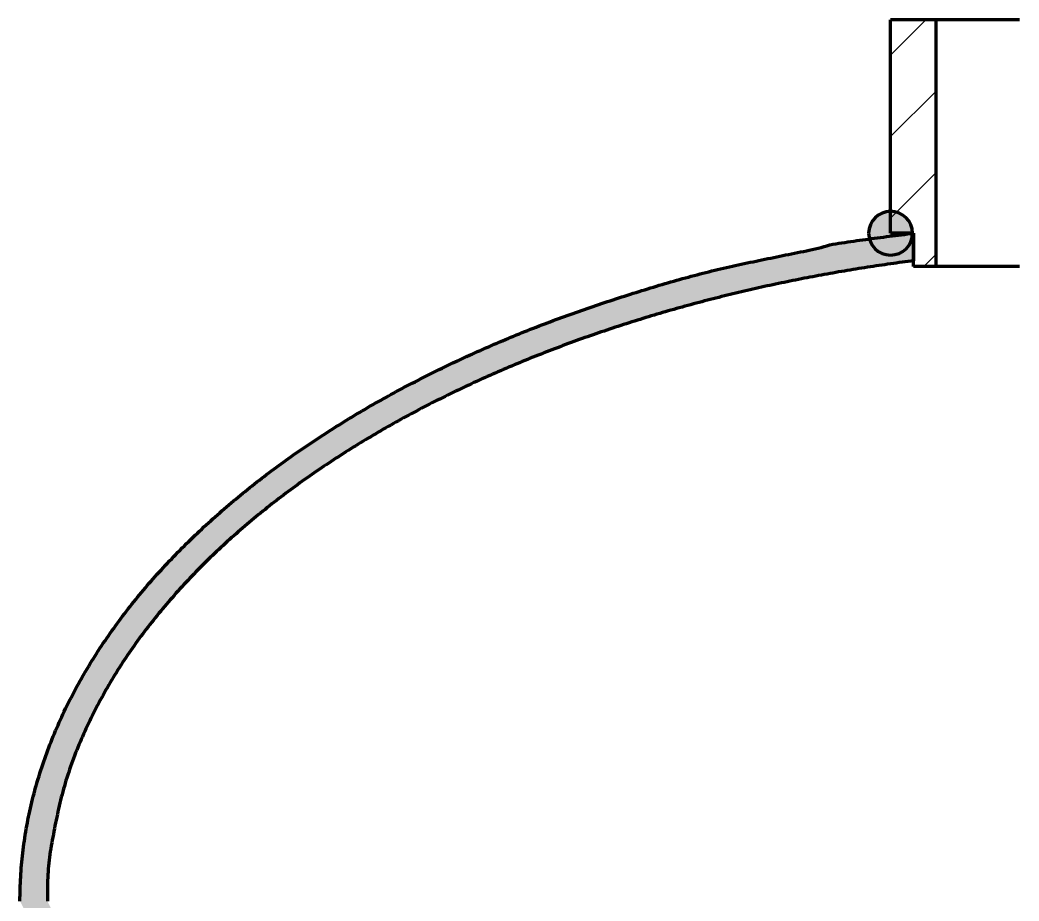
# Model space of a CAD drawing. Header units: millimetres. Extents: x 0 to 1554, y 0 to 420.
# Drawn here: x 202.5 to 237.16, y 333.45 to 364.03 of the extents above; entities that cross this region are included whole.
import ezdxf

# ---------------------------------------------------------------- set-up
doc = ezdxf.new("R2010")
doc.units = ezdxf.units.MM
doc.layers.add('01-VISIBLE', color=7, linetype='CONTINUOUS', lineweight=70)
doc.layers.add('05-RAYADO', color=8, linetype='CONTINUOUS', lineweight=18)

msp = doc.modelspace()

# ---------------------------------------------------------------- hatches: boundary and pattern name
at = {"layer": '05-RAYADO'}
h = msp.add_hatch(dxfattribs=at)
h.set_pattern_fill('ANSI31', scale=0.62992)
h.paths.add_polyline_path([(234.28, 355.474), (233.498, 355.474), (233.498, 356.628), (232.7, 356.628), (232.7, 364.028), (234.28, 364.028)])
h = msp.add_hatch(color=7, dxfattribs=at)
h.dxf.hatch_style = 1
h.paths.add_polyline_path([(231.94, 356.628), (231.941, 356.668), (231.944, 356.708), (231.95, 356.748), (231.957, 356.788), (231.966, 356.827), (231.978, 356.865), (231.991, 356.903), (232.007, 356.94), (232.024, 356.976), (232.043, 357.011), (232.065, 357.045), (232.088, 357.078), (232.112, 357.11), (232.138, 357.14), (232.166, 357.169), (232.195, 357.197), (232.226, 357.222), (232.258, 357.247), (232.291, 357.269), (232.326, 357.29), (232.361, 357.309), (232.398, 357.325), (232.435, 357.34), (232.473, 357.353), (232.511, 357.364), (232.551, 357.373), (232.59, 357.38), (232.63, 357.385), (232.67, 357.388), (232.71, 357.388), (232.75, 357.387), (232.79, 357.383), (232.83, 357.377), (232.869, 357.369), (232.908, 357.359), (232.946, 357.347), (232.984, 357.333), (233.021, 357.317), (233.057, 357.299), (233.092, 357.28), (233.125, 357.258), (233.158, 357.235), (233.189, 357.21), (233.219, 357.183), (233.248, 357.155), (233.275, 357.125), (233.3, 357.094), (233.324, 357.062), (233.346, 357.028), (233.366, 356.994), (233.385, 356.958), (233.401, 356.921), (233.416, 356.884), (233.428, 356.846), (233.439, 356.807), (233.447, 356.768), (233.453, 356.728), (233.458, 356.688), (233.46, 356.648), (233.46, 356.608), (233.458, 356.568), (233.453, 356.528), (233.447, 356.489), (233.439, 356.449), (233.428, 356.411), (233.416, 356.372), (233.401, 356.335), (233.385, 356.298), (233.366, 356.263), (233.346, 356.228), (233.324, 356.195), (233.3, 356.162), (233.275, 356.131), (233.248, 356.102), (233.219, 356.073), (233.189, 356.047), (233.158, 356.022), (233.125, 355.998), (233.092, 355.977), (233.057, 355.957), (233.021, 355.939), (232.984, 355.923), (232.946, 355.909), (232.908, 355.897), (232.869, 355.887), (232.83, 355.879), (232.79, 355.874), (232.75, 355.87), (232.71, 355.868), (232.67, 355.869), (232.63, 355.871), (232.59, 355.876), (232.551, 355.883), (232.511, 355.892), (232.473, 355.903), (232.435, 355.916), (232.398, 355.931), (232.361, 355.948), (232.326, 355.967), (232.291, 355.987), (232.258, 356.01), (232.226, 356.034), (232.195, 356.06), (232.166, 356.087), (232.138, 356.116), (232.112, 356.147), (232.088, 356.178), (232.065, 356.211), (232.043, 356.245), (232.024, 356.281), (232.007, 356.317), (231.991, 356.354), (231.978, 356.391), (231.966, 356.43), (231.957, 356.469), (231.95, 356.508), (231.944, 356.548), (231.941, 356.588)])
h = msp.add_hatch(color=7, dxfattribs=at)
h.dxf.hatch_style = 1
h.paths.add_polyline_path([(204.4, 329.177), (203.45, 329.177), (203.45, 331.552), (202.5, 333.452), (202.5, 333.557), (202.502, 333.662), (202.503, 333.766), (202.506, 333.871), (202.509, 333.976), (202.514, 334.081), (202.519, 334.186), (202.524, 334.29), (202.531, 334.395), (202.538, 334.5), (202.546, 334.604), (202.555, 334.709), (202.564, 334.813), (202.575, 334.917), (202.586, 335.022), (202.597, 335.126), (202.61, 335.23), (202.623, 335.334), (202.637, 335.438), (202.652, 335.542), (202.668, 335.646), (202.684, 335.749), (202.701, 335.853), (202.719, 335.956), (202.737, 336.059), (202.757, 336.162), (202.776, 336.265), (202.797, 336.368), (202.818, 336.471), (202.841, 336.573), (202.863, 336.676), (202.887, 336.778), (202.911, 336.88), (202.936, 336.982), (202.961, 337.083), (202.988, 337.185), (203.015, 337.286), (203.042, 337.387), (203.071, 337.488), (203.1, 337.589), (203.13, 337.69), (203.16, 337.79), (203.191, 337.89), (203.223, 337.99), (203.255, 338.09), (203.288, 338.189), (203.322, 338.289), (203.357, 338.388), (203.392, 338.487), (203.427, 338.585), (203.464, 338.684), (203.501, 338.782), (203.538, 338.88), (203.577, 338.977), (203.615, 339.075), (203.655, 339.172), (203.695, 339.269), (203.736, 339.365), (203.777, 339.462), (203.819, 339.558), (203.861, 339.654), (203.905, 339.749), (203.948, 339.845), (203.992, 339.94), (204.037, 340.035), (204.083, 340.129), (204.129, 340.223), (204.175, 340.317), (204.222, 340.411), (204.27, 340.505), (204.318, 340.598), (204.367, 340.691), (204.416, 340.783), (204.466, 340.875), (204.516, 340.967), (204.567, 341.059), (204.619, 341.15), (204.671, 341.242), (204.723, 341.332), (204.776, 341.423), (204.829, 341.513), (204.883, 341.603), (204.938, 341.693), (204.993, 341.782), (205.048, 341.871), (205.104, 341.96), (205.161, 342.048), (205.217, 342.136), (205.275, 342.224), (205.333, 342.312), (205.391, 342.399), (205.45, 342.486), (205.509, 342.572), (205.568, 342.659), (205.628, 342.745), (205.689, 342.83), (205.75, 342.915), (205.811, 343.001), (205.873, 343.085), (205.935, 343.17), (205.998, 343.254), (206.061, 343.338), (206.125, 343.421), (206.188, 343.504), (206.253, 343.587), (206.317, 343.67), (206.383, 343.752), (206.448, 343.834), (206.514, 343.915), (206.58, 343.997), (206.647, 344.078), (206.714, 344.158), (206.781, 344.239), (206.849, 344.319), (206.917, 344.398), (206.986, 344.478), (207.055, 344.557), (207.124, 344.636), (207.193, 344.714), (207.263, 344.792), (207.333, 344.87), (207.404, 344.948), (207.475, 345.025), (207.546, 345.102), (207.618, 345.178), (207.69, 345.255), (207.762, 345.331), (207.835, 345.406), (207.908, 345.482), (207.981, 345.557), (208.054, 345.632), (208.128, 345.706), (208.202, 345.78), (208.277, 345.854), (208.352, 345.928), (208.427, 346.001), (208.502, 346.074), (208.578, 346.146), (208.654, 346.219), (208.73, 346.291), (208.806, 346.362), (208.883, 346.434), (208.96, 346.505), (209.038, 346.576), (209.115, 346.646), (209.193, 346.717), (209.271, 346.786), (209.35, 346.856), (209.428, 346.925), (209.507, 346.994), (209.587, 347.063), (209.666, 347.132), (209.746, 347.2), (209.826, 347.268), (209.906, 347.335), (209.986, 347.402), (210.067, 347.469), (210.148, 347.536), (210.229, 347.602), (210.311, 347.668), (210.392, 347.734), (210.474, 347.8), (210.556, 347.865), (210.639, 347.93), (210.721, 347.995), (210.804, 348.059), (210.887, 348.123), (210.97, 348.187), (211.054, 348.25), (211.137, 348.314), (211.221, 348.377), (211.305, 348.439), (211.39, 348.502), (211.474, 348.564), (211.559, 348.626), (211.644, 348.687), (211.729, 348.748), (211.814, 348.809), (211.9, 348.87), (211.985, 348.931), (212.071, 348.991), (212.157, 349.051), (212.244, 349.11), (212.33, 349.17), (212.417, 349.229), (212.504, 349.288), (212.591, 349.346), (212.678, 349.404), (212.765, 349.462), (212.853, 349.52), (212.94, 349.578), (213.028, 349.635), (213.116, 349.692), (213.205, 349.748), (213.293, 349.805), (213.382, 349.861), (213.47, 349.917), (213.559, 349.972), (213.648, 350.028), (213.738, 350.083), (213.827, 350.138), (213.917, 350.192), (214.006, 350.247), (214.096, 350.301), (214.186, 350.355), (214.276, 350.408), (214.367, 350.461), (214.457, 350.514), (214.548, 350.567), (214.638, 350.62), (214.729, 350.672), (214.82, 350.724), (214.912, 350.776), (215.003, 350.827), (215.094, 350.879), (215.186, 350.93), (215.278, 350.98), (215.37, 351.031), (215.462, 351.081), (215.554, 351.131), (215.646, 351.181), (215.739, 351.23), (215.831, 351.28), (215.924, 351.329), (216.017, 351.378), (216.11, 351.426), (216.203, 351.474), (216.296, 351.522), (216.389, 351.57), (216.483, 351.618), (216.577, 351.665), (216.67, 351.712), (216.764, 351.759), (216.858, 351.806), (216.952, 351.852), (217.046, 351.898), (217.141, 351.944), (217.235, 351.99), (217.329, 352.035), (217.424, 352.08), (217.519, 352.125), (217.614, 352.17), (217.709, 352.215), (217.804, 352.259), (217.899, 352.303), (217.994, 352.347), (218.089, 352.391), (218.185, 352.434), (218.28, 352.477), (218.376, 352.52), (218.472, 352.563), (218.568, 352.606), (218.664, 352.648), (218.76, 352.69), (218.856, 352.732), (218.952, 352.774), (219.048, 352.815), (219.145, 352.856), (219.241, 352.897), (219.338, 352.938), (219.435, 352.978), (219.532, 353.019), (219.628, 353.059), (219.725, 353.099), (219.823, 353.138), (219.92, 353.178), (220.017, 353.217), (220.114, 353.256), (220.212, 353.294), (220.31, 353.333), (220.407, 353.371), (220.505, 353.409), (220.603, 353.447), (220.701, 353.484), (220.799, 353.521), (220.897, 353.558), (220.995, 353.595), (221.093, 353.632), (221.192, 353.668), (221.29, 353.704), (221.389, 353.74), (221.487, 353.776), (221.586, 353.811), (221.685, 353.846), (221.784, 353.881), (221.883, 353.916), (221.982, 353.95), (222.081, 353.985), (222.18, 354.019), (222.279, 354.053), (222.378, 354.087), (222.478, 354.12), (222.577, 354.154), (222.677, 354.187), (222.776, 354.22), (222.876, 354.253), (222.975, 354.286), (223.075, 354.319), (223.175, 354.351), (223.275, 354.383), (223.374, 354.415), (223.474, 354.447), (223.574, 354.479), (223.674, 354.511), (223.774, 354.543), (223.874, 354.574), (223.974, 354.605), (224.074, 354.636), (224.175, 354.667), (224.275, 354.698), (224.375, 354.729), (224.475, 354.76), (224.576, 354.79), (224.676, 354.82), (224.777, 354.85), (224.877, 354.88), (224.978, 354.909), (225.079, 354.938), (225.179, 354.967), (225.28, 354.996), (225.381, 355.025), (225.482, 355.053), (225.583, 355.08), (225.685, 355.108), (225.786, 355.135), (225.887, 355.162), (225.989, 355.189), (226.09, 355.215), (226.192, 355.241), (226.294, 355.267), (226.395, 355.292), (226.497, 355.317), (226.599, 355.342), (226.701, 355.366), (226.803, 355.39), (226.905, 355.414), (227.007, 355.438), (227.11, 355.461), (227.212, 355.484), (227.314, 355.507), (227.417, 355.53), (227.519, 355.552), (227.622, 355.574), (227.724, 355.596), (227.827, 355.618), (227.929, 355.64), (228.032, 355.661), (228.135, 355.683), (228.237, 355.704), (228.34, 355.725), (228.443, 355.746), (228.546, 355.767), (228.648, 355.788), (228.751, 355.809), (228.854, 355.83), (228.957, 355.851), (229.059, 355.872), (229.162, 355.893), (229.265, 355.914), (229.368, 355.935), (229.47, 355.956), (229.573, 355.977), (229.676, 355.998), (229.779, 356.019), (229.881, 356.041), (229.984, 356.063), (230.086, 356.085), (230.188, 356.109), (230.29, 356.133), (230.391, 356.161), (230.492, 356.192), (230.593, 356.22), (230.695, 356.242), (230.798, 356.261), (230.902, 356.279), (231.005, 356.295), (231.109, 356.311), (231.213, 356.326), (231.317, 356.341), (231.42, 356.356), (231.524, 356.37), (231.628, 356.384), (231.732, 356.398), (231.836, 356.412), (231.94, 356.426), (232.044, 356.44), (232.148, 356.454), (232.252, 356.467), (232.356, 356.481), (232.46, 356.495), (232.564, 356.508), (232.668, 356.522), (232.772, 356.535), (232.876, 356.548), (232.98, 356.562), (233.084, 356.575), (233.188, 356.588), (233.292, 356.602), (233.396, 356.615), (233.5, 356.628), (233.5, 355.674), (233.4, 355.661), (233.299, 355.648), (233.199, 355.634), (233.099, 355.621), (232.998, 355.607), (232.898, 355.593), (232.798, 355.579), (232.698, 355.565), (232.598, 355.551), (232.497, 355.536), (232.397, 355.522), (232.297, 355.507), (232.197, 355.492), (232.097, 355.477), (231.997, 355.461), (231.897, 355.446), (231.797, 355.43), (231.697, 355.414), (231.597, 355.398), (231.497, 355.382), (231.397, 355.366), (231.298, 355.349), (231.198, 355.333), (231.098, 355.316), (230.998, 355.299), (230.899, 355.282), (230.799, 355.264), (230.699, 355.247), (230.6, 355.229), (230.5, 355.211), (230.4, 355.193), (230.301, 355.175), (230.201, 355.157), (230.102, 355.138), (230.002, 355.119), (229.903, 355.1), (229.804, 355.081), (229.704, 355.062), (229.605, 355.043), (229.506, 355.023), (229.406, 355.003), (229.307, 354.983), (229.208, 354.963), (229.109, 354.943), (229.01, 354.922), (228.911, 354.902), (228.812, 354.881), (228.713, 354.86), (228.614, 354.839), (228.515, 354.817), (228.416, 354.796), (228.317, 354.774), (228.218, 354.752), (228.12, 354.73), (228.021, 354.708), (227.922, 354.685), (227.824, 354.663), (227.725, 354.64), (227.626, 354.617), (227.528, 354.594), (227.429, 354.571), (227.331, 354.547), (227.233, 354.523), (227.134, 354.5), (227.036, 354.476), (226.938, 354.451), (226.84, 354.427), (226.741, 354.402), (226.643, 354.378), (226.545, 354.353), (226.447, 354.327), (226.349, 354.302), (226.251, 354.277), (226.153, 354.251), (226.056, 354.225), (225.958, 354.199), (225.86, 354.173), (225.762, 354.146), (225.665, 354.12), (225.567, 354.093), (225.47, 354.066), (225.372, 354.039), (225.275, 354.012), (225.177, 353.984), (225.08, 353.956), (224.983, 353.929), (224.886, 353.9), (224.788, 353.872), (224.691, 353.844), (224.594, 353.815), (224.497, 353.786), (224.4, 353.757), (224.303, 353.728), (224.207, 353.699), (224.11, 353.669), (224.013, 353.639), (223.916, 353.609), (223.82, 353.579), (223.723, 353.549), (223.627, 353.518), (223.53, 353.487), (223.434, 353.456), (223.338, 353.425), (223.242, 353.394), (223.145, 353.362), (223.049, 353.331), (222.953, 353.299), (222.857, 353.267), (222.761, 353.234), (222.666, 353.202), (222.57, 353.169), (222.474, 353.136), (222.379, 353.103), (222.283, 353.07), (222.187, 353.036), (222.092, 353.003), (221.997, 352.969), (221.901, 352.935), (221.806, 352.9), (221.711, 352.866), (221.616, 352.831), (221.521, 352.796), (221.426, 352.761), (221.331, 352.726), (221.237, 352.69), (221.142, 352.655), (221.047, 352.619), (220.953, 352.583), (220.858, 352.546), (220.764, 352.51), (220.67, 352.473), (220.575, 352.436), (220.481, 352.399), (220.387, 352.362), (220.293, 352.324), (220.199, 352.286), (220.106, 352.248), (220.012, 352.21), (219.918, 352.172), (219.825, 352.133), (219.731, 352.094), (219.638, 352.055), (219.545, 352.016), (219.451, 351.977), (219.358, 351.937), (219.265, 351.897), (219.172, 351.857), (219.08, 351.817), (218.987, 351.776), (218.894, 351.735), (218.802, 351.695), (218.709, 351.653), (218.617, 351.612), (218.525, 351.57), (218.432, 351.529), (218.34, 351.486), (218.249, 351.444), (218.157, 351.402), (218.065, 351.359), (217.973, 351.316), (217.882, 351.273), (217.79, 351.23), (217.699, 351.186), (217.608, 351.142), (217.517, 351.098), (217.426, 351.054), (217.335, 351.009), (217.244, 350.965), (217.153, 350.92), (217.063, 350.874), (216.972, 350.829), (216.882, 350.783), (216.792, 350.738), (216.702, 350.691), (216.612, 350.645), (216.522, 350.599), (216.432, 350.552), (216.343, 350.505), (216.253, 350.457), (216.164, 350.41), (216.075, 350.362), (215.985, 350.314), (215.897, 350.266), (215.808, 350.218), (215.719, 350.169), (215.63, 350.12), (215.542, 350.071), (215.454, 350.022), (215.365, 349.972), (215.277, 349.922), (215.189, 349.872), (215.102, 349.822), (215.014, 349.771), (214.926, 349.72), (214.839, 349.669), (214.752, 349.618), (214.665, 349.566), (214.578, 349.514), (214.491, 349.462), (214.405, 349.41), (214.318, 349.357), (214.232, 349.305), (214.146, 349.252), (214.06, 349.198), (213.974, 349.145), (213.888, 349.091), (213.803, 349.037), (213.717, 348.982), (213.632, 348.928), (213.547, 348.873), (213.462, 348.818), (213.377, 348.763), (213.293, 348.707), (213.208, 348.651), (213.124, 348.595), (213.04, 348.539), (212.956, 348.482), (212.873, 348.425), (212.789, 348.368), (212.706, 348.311), (212.623, 348.253), (212.54, 348.195), (212.457, 348.137), (212.374, 348.078), (212.292, 348.019), (212.21, 347.96), (212.128, 347.901), (212.046, 347.842), (211.964, 347.782), (211.883, 347.722), (211.802, 347.661), (211.721, 347.601), (211.64, 347.54), (211.559, 347.479), (211.479, 347.417), (211.399, 347.355), (211.319, 347.293), (211.239, 347.231), (211.159, 347.169), (211.08, 347.106), (211.001, 347.043), (210.922, 346.979), (210.843, 346.916), (210.765, 346.852), (210.687, 346.787), (210.609, 346.723), (210.531, 346.658), (210.454, 346.593), (210.376, 346.528), (210.299, 346.462), (210.223, 346.396), (210.146, 346.33), (210.07, 346.263), (209.994, 346.196), (209.918, 346.129), (209.843, 346.062), (209.767, 345.994), (209.692, 345.926), (209.618, 345.858), (209.543, 345.79), (209.469, 345.721), (209.395, 345.652), (209.321, 345.582), (209.248, 345.513), (209.175, 345.443), (209.102, 345.372), (209.03, 345.302), (208.958, 345.231), (208.886, 345.16), (208.814, 345.088), (208.743, 345.016), (208.672, 344.944), (208.601, 344.872), (208.531, 344.799), (208.46, 344.726), (208.391, 344.653), (208.321, 344.579), (208.252, 344.505), (208.183, 344.431), (208.115, 344.357), (208.047, 344.282), (207.979, 344.207), (207.911, 344.131), (207.844, 344.055), (207.778, 343.979), (207.711, 343.903), (207.645, 343.827), (207.579, 343.75), (207.514, 343.672), (207.449, 343.595), (207.384, 343.517), (207.32, 343.439), (207.256, 343.36), (207.192, 343.282), (207.129, 343.203), (207.066, 343.123), (207.004, 343.044), (206.942, 342.964), (206.88, 342.883), (206.819, 342.803), (206.758, 342.722), (206.698, 342.641), (206.638, 342.559), (206.578, 342.478), (206.519, 342.396), (206.46, 342.313), (206.402, 342.231), (206.344, 342.148), (206.286, 342.064), (206.229, 341.981), (206.173, 341.897), (206.117, 341.813), (206.061, 341.728), (206.006, 341.643), (205.951, 341.558), (205.897, 341.473), (205.843, 341.387), (205.79, 341.301), (205.737, 341.214), (205.685, 341.128), (205.633, 341.041), (205.582, 340.953), (205.531, 340.866), (205.481, 340.778), (205.432, 340.69), (205.383, 340.601), (205.334, 340.513), (205.286, 340.424), (205.238, 340.334), (205.191, 340.245), (205.144, 340.155), (205.098, 340.065), (205.053, 339.974), (205.008, 339.884), (204.963, 339.793), (204.919, 339.702), (204.875, 339.611), (204.832, 339.519), (204.79, 339.427), (204.748, 339.335), (204.706, 339.243), (204.665, 339.15), (204.625, 339.058), (204.585, 338.965), (204.545, 338.872), (204.506, 338.778), (204.468, 338.684), (204.431, 338.59), (204.394, 338.496), (204.358, 338.402), (204.323, 338.307), (204.288, 338.212), (204.254, 338.116), (204.221, 338.021), (204.189, 337.925), (204.157, 337.829), (204.126, 337.732), (204.096, 337.636), (204.067, 337.539), (204.039, 337.442), (204.011, 337.344), (203.985, 337.247), (203.959, 337.149), (203.934, 337.051), (203.909, 336.953), (203.885, 336.854), (203.862, 336.756), (203.84, 336.657), (203.817, 336.558), (203.796, 336.459), (203.775, 336.36), (203.754, 336.261), (203.734, 336.162), (203.714, 336.063), (203.694, 335.964), (203.675, 335.864), (203.657, 335.765), (203.638, 335.665), (203.62, 335.566), (203.602, 335.466), (203.585, 335.367), (203.568, 335.267), (203.551, 335.167), (203.536, 335.067), (203.521, 334.967), (203.508, 334.866), (203.497, 334.766), (203.488, 334.665), (203.48, 334.564), (203.473, 334.463), (203.468, 334.362), (203.463, 334.261), (203.459, 334.16), (203.457, 334.059), (203.454, 333.958), (203.453, 333.857), (203.451, 333.755), (203.451, 333.654), (203.45, 333.553), (203.45, 333.452), (204.4, 331.552)])

# ---------------------------------------------------------------- linework, layer by layer
at = {"layer": '01-VISIBLE'}
for p, q in [((234.28, 364.028), (232.7, 364.028)), ((232.7, 356.628), (232.7, 364.028)), ((234.28, 355.474), (234.28, 364.028)), ((233.498, 356.628), (232.7, 356.628)), ((233.498, 355.474), (233.498, 356.628)), ((233.5, 356.628), (233.5, 355.674)), ((234.28, 355.474), (233.498, 355.474))]:
    msp.add_line(p, q, dxfattribs=at)
for points in [[(237.168, 364.028), (237.108, 364.028), (237.048, 364.028), (236.988, 364.028), (236.927, 364.028), (236.867, 364.028), (236.807, 364.028), (236.747, 364.028), (236.687, 364.028), (236.626, 364.028), (236.566, 364.028), (236.506, 364.028), (236.446, 364.028), (236.386, 364.028), (236.326, 364.028), (236.266, 364.028), (236.205, 364.028), (236.145, 364.028), (236.085, 364.028), (236.025, 364.028), (235.965, 364.028), (235.905, 364.028), (235.844, 364.028), (235.784, 364.028), (235.724, 364.028), (235.664, 364.028), (235.604, 364.028), (235.543, 364.028), (235.483, 364.028), (235.423, 364.028), (235.363, 364.028), (235.303, 364.028), (235.243, 364.028), (235.183, 364.028), (235.122, 364.028), (235.062, 364.028), (235.002, 364.028), (234.942, 364.028), (234.882, 364.028), (234.821, 364.028), (234.761, 364.028), (234.701, 364.028), (234.641, 364.028), (234.581, 364.028), (234.521, 364.028), (234.46, 364.028), (234.4, 364.028), (234.34, 364.028), (234.28, 364.028)], [(202.5, 333.452), (202.5, 333.557), (202.502, 333.662), (202.503, 333.766), (202.506, 333.871), (202.509, 333.976), (202.514, 334.081), (202.519, 334.186), (202.524, 334.29), (202.531, 334.395), (202.538, 334.5), (202.546, 334.604), (202.555, 334.709), (202.564, 334.813), (202.575, 334.917), (202.586, 335.022), (202.597, 335.126), (202.61, 335.23), (202.623, 335.334), (202.637, 335.438), (202.652, 335.542), (202.668, 335.646), (202.684, 335.749), (202.701, 335.853), (202.719, 335.956), (202.737, 336.059), (202.757, 336.162), (202.776, 336.265), (202.797, 336.368), (202.818, 336.471), (202.841, 336.573), (202.863, 336.676), (202.887, 336.778), (202.911, 336.88), (202.936, 336.982), (202.961, 337.083), (202.988, 337.185), (203.015, 337.286), (203.042, 337.387), (203.071, 337.488), (203.1, 337.589), (203.13, 337.69), (203.16, 337.79), (203.191, 337.89), (203.223, 337.99), (203.255, 338.09), (203.288, 338.189), (203.322, 338.289), (203.357, 338.388), (203.392, 338.487), (203.427, 338.585), (203.464, 338.684), (203.501, 338.782), (203.538, 338.88), (203.577, 338.977), (203.615, 339.075), (203.655, 339.172), (203.695, 339.269), (203.736, 339.365), (203.777, 339.462), (203.819, 339.558), (203.861, 339.654), (203.905, 339.749), (203.948, 339.845), (203.992, 339.94), (204.037, 340.035), (204.083, 340.129), (204.129, 340.223), (204.175, 340.317), (204.222, 340.411), (204.27, 340.505), (204.318, 340.598), (204.367, 340.691), (204.416, 340.783), (204.466, 340.875), (204.516, 340.967), (204.567, 341.059), (204.619, 341.15), (204.671, 341.242), (204.723, 341.332), (204.776, 341.423), (204.829, 341.513), (204.883, 341.603), (204.938, 341.693), (204.993, 341.782), (205.048, 341.871), (205.104, 341.96), (205.161, 342.048), (205.217, 342.136), (205.275, 342.224), (205.333, 342.312), (205.391, 342.399), (205.45, 342.486), (205.509, 342.572), (205.568, 342.659), (205.628, 342.745), (205.689, 342.83), (205.75, 342.915), (205.811, 343.001), (205.873, 343.085), (205.935, 343.17), (205.998, 343.254), (206.061, 343.338), (206.125, 343.421), (206.188, 343.504), (206.253, 343.587), (206.317, 343.67), (206.383, 343.752), (206.448, 343.834), (206.514, 343.915), (206.58, 343.997), (206.647, 344.078), (206.714, 344.158), (206.781, 344.239), (206.849, 344.319), (206.917, 344.398), (206.986, 344.478), (207.055, 344.557), (207.124, 344.636), (207.193, 344.714), (207.263, 344.792), (207.333, 344.87), (207.404, 344.948), (207.475, 345.025), (207.546, 345.102), (207.618, 345.178), (207.69, 345.255), (207.762, 345.331), (207.835, 345.406), (207.908, 345.482), (207.981, 345.557), (208.054, 345.632), (208.128, 345.706), (208.202, 345.78), (208.277, 345.854), (208.352, 345.928), (208.427, 346.001), (208.502, 346.074), (208.578, 346.146), (208.654, 346.219), (208.73, 346.291), (208.806, 346.362), (208.883, 346.434), (208.96, 346.505), (209.038, 346.576), (209.115, 346.646), (209.193, 346.717), (209.271, 346.786), (209.35, 346.856), (209.428, 346.925), (209.507, 346.994), (209.587, 347.063), (209.666, 347.132), (209.746, 347.2), (209.826, 347.268), (209.906, 347.335), (209.986, 347.402), (210.067, 347.469), (210.148, 347.536), (210.229, 347.602), (210.311, 347.668), (210.392, 347.734), (210.474, 347.8), (210.556, 347.865), (210.639, 347.93), (210.721, 347.995), (210.804, 348.059), (210.887, 348.123), (210.97, 348.187), (211.054, 348.25), (211.137, 348.314), (211.221, 348.377), (211.305, 348.439), (211.39, 348.502), (211.474, 348.564), (211.559, 348.626), (211.644, 348.687), (211.729, 348.748), (211.814, 348.809), (211.9, 348.87), (211.985, 348.931), (212.071, 348.991), (212.157, 349.051), (212.244, 349.11), (212.33, 349.17), (212.417, 349.229), (212.504, 349.288), (212.591, 349.346), (212.678, 349.404), (212.765, 349.462), (212.853, 349.52), (212.94, 349.578), (213.028, 349.635), (213.116, 349.692), (213.205, 349.748), (213.293, 349.805), (213.382, 349.861), (213.47, 349.917), (213.559, 349.972), (213.648, 350.028), (213.738, 350.083), (213.827, 350.138), (213.917, 350.192), (214.006, 350.247), (214.096, 350.301), (214.186, 350.355), (214.276, 350.408), (214.367, 350.461), (214.457, 350.514), (214.548, 350.567), (214.638, 350.62), (214.729, 350.672), (214.82, 350.724), (214.912, 350.776), (215.003, 350.827), (215.094, 350.879), (215.186, 350.93), (215.278, 350.98), (215.37, 351.031), (215.462, 351.081), (215.554, 351.131), (215.646, 351.181), (215.739, 351.23), (215.831, 351.28), (215.924, 351.329), (216.017, 351.378), (216.11, 351.426), (216.203, 351.474), (216.296, 351.522), (216.389, 351.57), (216.483, 351.618), (216.577, 351.665), (216.67, 351.712), (216.764, 351.759), (216.858, 351.806), (216.952, 351.852), (217.046, 351.898), (217.141, 351.944), (217.235, 351.99), (217.329, 352.035), (217.424, 352.08), (217.519, 352.125), (217.614, 352.17), (217.709, 352.215), (217.804, 352.259), (217.899, 352.303), (217.994, 352.347), (218.089, 352.391), (218.185, 352.434), (218.28, 352.477), (218.376, 352.52), (218.472, 352.563), (218.568, 352.606), (218.664, 352.648), (218.76, 352.69), (218.856, 352.732), (218.952, 352.774), (219.048, 352.815), (219.145, 352.856), (219.241, 352.897), (219.338, 352.938), (219.435, 352.978), (219.532, 353.019), (219.628, 353.059), (219.725, 353.099), (219.823, 353.138), (219.92, 353.178), (220.017, 353.217), (220.114, 353.256), (220.212, 353.294), (220.31, 353.333), (220.407, 353.371), (220.505, 353.409), (220.603, 353.447), (220.701, 353.484), (220.799, 353.521), (220.897, 353.558), (220.995, 353.595), (221.093, 353.632), (221.192, 353.668), (221.29, 353.704), (221.389, 353.74), (221.487, 353.776), (221.586, 353.811), (221.685, 353.846), (221.784, 353.881), (221.883, 353.916), (221.982, 353.95), (222.081, 353.985), (222.18, 354.019), (222.279, 354.053), (222.378, 354.087), (222.478, 354.12), (222.577, 354.154), (222.677, 354.187), (222.776, 354.22), (222.876, 354.253), (222.975, 354.286), (223.075, 354.319), (223.175, 354.351), (223.275, 354.383), (223.374, 354.415), (223.474, 354.447), (223.574, 354.479), (223.674, 354.511), (223.774, 354.543), (223.874, 354.574), (223.974, 354.605), (224.074, 354.636), (224.175, 354.667), (224.275, 354.698), (224.375, 354.729), (224.475, 354.76), (224.576, 354.79), (224.676, 354.82), (224.777, 354.85), (224.877, 354.88), (224.978, 354.909), (225.079, 354.938), (225.179, 354.967), (225.28, 354.996), (225.381, 355.025), (225.482, 355.053), (225.583, 355.08), (225.685, 355.108), (225.786, 355.135), (225.887, 355.162), (225.989, 355.189), (226.09, 355.215), (226.192, 355.241), (226.294, 355.267), (226.395, 355.292), (226.497, 355.317), (226.599, 355.342), (226.701, 355.366), (226.803, 355.39), (226.905, 355.414), (227.007, 355.438), (227.11, 355.461), (227.212, 355.484), (227.314, 355.507), (227.417, 355.53), (227.519, 355.552), (227.622, 355.574), (227.724, 355.596), (227.827, 355.618), (227.929, 355.64), (228.032, 355.661), (228.135, 355.683), (228.237, 355.704), (228.34, 355.725), (228.443, 355.746), (228.546, 355.767), (228.648, 355.788), (228.751, 355.809), (228.854, 355.83), (228.957, 355.851), (229.059, 355.872), (229.162, 355.893), (229.265, 355.914), (229.368, 355.935), (229.47, 355.956), (229.573, 355.977), (229.676, 355.998), (229.779, 356.019), (229.881, 356.041), (229.984, 356.063), (230.086, 356.085), (230.188, 356.109), (230.29, 356.133), (230.391, 356.161), (230.492, 356.192), (230.593, 356.22), (230.695, 356.242), (230.798, 356.261), (230.902, 356.279), (231.005, 356.295), (231.109, 356.311), (231.213, 356.326), (231.317, 356.341), (231.42, 356.356), (231.524, 356.37), (231.628, 356.384), (231.732, 356.398), (231.836, 356.412), (231.94, 356.426), (232.044, 356.44), (232.148, 356.454), (232.252, 356.467), (232.356, 356.481), (232.46, 356.495), (232.564, 356.508), (232.668, 356.522), (232.772, 356.535), (232.876, 356.548), (232.98, 356.562), (233.084, 356.575), (233.188, 356.588), (233.292, 356.602), (233.396, 356.615), (233.5, 356.628)], [(233.5, 355.674), (233.4, 355.661), (233.299, 355.648), (233.199, 355.634), (233.099, 355.621), (232.998, 355.607), (232.898, 355.593), (232.798, 355.579), (232.698, 355.565), (232.598, 355.551), (232.497, 355.536), (232.397, 355.522), (232.297, 355.507), (232.197, 355.492), (232.097, 355.477), (231.997, 355.461), (231.897, 355.446), (231.797, 355.43), (231.697, 355.414), (231.597, 355.398), (231.497, 355.382), (231.397, 355.366), (231.298, 355.349), (231.198, 355.333), (231.098, 355.316), (230.998, 355.299), (230.899, 355.282), (230.799, 355.264), (230.699, 355.247), (230.6, 355.229), (230.5, 355.211), (230.4, 355.193), (230.301, 355.175), (230.201, 355.157), (230.102, 355.138), (230.002, 355.119), (229.903, 355.1), (229.804, 355.081), (229.704, 355.062), (229.605, 355.043), (229.506, 355.023), (229.406, 355.003), (229.307, 354.983), (229.208, 354.963), (229.109, 354.943), (229.01, 354.922), (228.911, 354.902), (228.812, 354.881), (228.713, 354.86), (228.614, 354.839), (228.515, 354.817), (228.416, 354.796), (228.317, 354.774), (228.218, 354.752), (228.12, 354.73), (228.021, 354.708), (227.922, 354.685), (227.824, 354.663), (227.725, 354.64), (227.626, 354.617), (227.528, 354.594), (227.429, 354.571), (227.331, 354.547), (227.233, 354.523), (227.134, 354.5), (227.036, 354.476), (226.938, 354.451), (226.84, 354.427), (226.741, 354.402), (226.643, 354.378), (226.545, 354.353), (226.447, 354.327), (226.349, 354.302), (226.251, 354.277), (226.153, 354.251), (226.056, 354.225), (225.958, 354.199), (225.86, 354.173), (225.762, 354.146), (225.665, 354.12), (225.567, 354.093), (225.47, 354.066), (225.372, 354.039), (225.275, 354.012), (225.177, 353.984), (225.08, 353.956), (224.983, 353.929), (224.886, 353.9), (224.788, 353.872), (224.691, 353.844), (224.594, 353.815), (224.497, 353.786), (224.4, 353.757), (224.303, 353.728), (224.207, 353.699), (224.11, 353.669), (224.013, 353.639), (223.916, 353.609), (223.82, 353.579), (223.723, 353.549), (223.627, 353.518), (223.53, 353.487), (223.434, 353.456), (223.338, 353.425), (223.242, 353.394), (223.145, 353.362), (223.049, 353.331), (222.953, 353.299), (222.857, 353.267), (222.761, 353.234), (222.666, 353.202), (222.57, 353.169), (222.474, 353.136), (222.379, 353.103), (222.283, 353.07), (222.187, 353.036), (222.092, 353.003), (221.997, 352.969), (221.901, 352.935), (221.806, 352.9), (221.711, 352.866), (221.616, 352.831), (221.521, 352.796), (221.426, 352.761), (221.331, 352.726), (221.237, 352.69), (221.142, 352.655), (221.047, 352.619), (220.953, 352.583), (220.858, 352.546), (220.764, 352.51), (220.67, 352.473), (220.575, 352.436), (220.481, 352.399), (220.387, 352.362), (220.293, 352.324), (220.199, 352.286), (220.106, 352.248), (220.012, 352.21), (219.918, 352.172), (219.825, 352.133), (219.731, 352.094), (219.638, 352.055), (219.545, 352.016), (219.451, 351.977), (219.358, 351.937), (219.265, 351.897), (219.172, 351.857), (219.08, 351.817), (218.987, 351.776), (218.894, 351.735), (218.802, 351.695), (218.709, 351.653), (218.617, 351.612), (218.525, 351.57), (218.432, 351.529), (218.34, 351.486), (218.249, 351.444), (218.157, 351.402), (218.065, 351.359), (217.973, 351.316), (217.882, 351.273), (217.79, 351.23), (217.699, 351.186), (217.608, 351.142), (217.517, 351.098), (217.426, 351.054), (217.335, 351.009), (217.244, 350.965), (217.153, 350.92), (217.063, 350.874), (216.972, 350.829), (216.882, 350.783), (216.792, 350.738), (216.702, 350.691), (216.612, 350.645), (216.522, 350.599), (216.432, 350.552), (216.343, 350.505), (216.253, 350.457), (216.164, 350.41), (216.075, 350.362), (215.985, 350.314), (215.897, 350.266), (215.808, 350.218), (215.719, 350.169), (215.63, 350.12), (215.542, 350.071), (215.454, 350.022), (215.365, 349.972), (215.277, 349.922), (215.189, 349.872), (215.102, 349.822), (215.014, 349.771), (214.926, 349.72), (214.839, 349.669), (214.752, 349.618), (214.665, 349.566), (214.578, 349.514), (214.491, 349.462), (214.405, 349.41), (214.318, 349.357), (214.232, 349.305), (214.146, 349.252), (214.06, 349.198), (213.974, 349.145), (213.888, 349.091), (213.803, 349.037), (213.717, 348.982), (213.632, 348.928), (213.547, 348.873), (213.462, 348.818), (213.377, 348.763), (213.293, 348.707), (213.208, 348.651), (213.124, 348.595), (213.04, 348.539), (212.956, 348.482), (212.873, 348.425), (212.789, 348.368), (212.706, 348.311), (212.623, 348.253), (212.54, 348.195), (212.457, 348.137), (212.374, 348.078), (212.292, 348.019), (212.21, 347.96), (212.128, 347.901), (212.046, 347.842), (211.964, 347.782), (211.883, 347.722), (211.802, 347.661), (211.721, 347.601), (211.64, 347.54), (211.559, 347.479), (211.479, 347.417), (211.399, 347.355), (211.319, 347.293), (211.239, 347.231), (211.159, 347.169), (211.08, 347.106), (211.001, 347.043), (210.922, 346.979), (210.843, 346.916), (210.765, 346.852), (210.687, 346.787), (210.609, 346.723), (210.531, 346.658), (210.454, 346.593), (210.376, 346.528), (210.299, 346.462), (210.223, 346.396), (210.146, 346.33), (210.07, 346.263), (209.994, 346.196), (209.918, 346.129), (209.843, 346.062), (209.767, 345.994), (209.692, 345.926), (209.618, 345.858), (209.543, 345.79), (209.469, 345.721), (209.395, 345.652), (209.321, 345.582), (209.248, 345.513), (209.175, 345.443), (209.102, 345.372), (209.03, 345.302), (208.958, 345.231), (208.886, 345.16), (208.814, 345.088), (208.743, 345.016), (208.672, 344.944), (208.601, 344.872), (208.531, 344.799), (208.46, 344.726), (208.391, 344.653), (208.321, 344.579), (208.252, 344.505), (208.183, 344.431), (208.115, 344.357), (208.047, 344.282), (207.979, 344.207), (207.911, 344.131), (207.844, 344.055), (207.778, 343.979), (207.711, 343.903), (207.645, 343.827), (207.579, 343.75), (207.514, 343.672), (207.449, 343.595), (207.384, 343.517), (207.32, 343.439), (207.256, 343.36), (207.192, 343.282), (207.129, 343.203), (207.066, 343.123), (207.004, 343.044), (206.942, 342.964), (206.88, 342.883), (206.819, 342.803), (206.758, 342.722), (206.698, 342.641), (206.638, 342.559), (206.578, 342.478), (206.519, 342.396), (206.46, 342.313), (206.402, 342.231), (206.344, 342.148), (206.286, 342.064), (206.229, 341.981), (206.173, 341.897), (206.117, 341.813), (206.061, 341.728), (206.006, 341.643), (205.951, 341.558), (205.897, 341.473), (205.843, 341.387), (205.79, 341.301), (205.737, 341.214), (205.685, 341.128), (205.633, 341.041), (205.582, 340.953), (205.531, 340.866), (205.481, 340.778), (205.432, 340.69), (205.383, 340.601), (205.334, 340.513), (205.286, 340.424), (205.238, 340.334), (205.191, 340.245), (205.144, 340.155), (205.098, 340.065), (205.053, 339.974), (205.008, 339.884), (204.963, 339.793), (204.919, 339.702), (204.875, 339.611), (204.832, 339.519), (204.79, 339.427), (204.748, 339.335), (204.706, 339.243), (204.665, 339.15), (204.625, 339.058), (204.585, 338.965), (204.545, 338.872), (204.506, 338.778), (204.468, 338.684), (204.431, 338.59), (204.394, 338.496), (204.358, 338.402), (204.323, 338.307), (204.288, 338.212), (204.254, 338.116), (204.221, 338.021), (204.189, 337.925), (204.157, 337.829), (204.126, 337.732), (204.096, 337.636), (204.067, 337.539), (204.039, 337.442), (204.011, 337.344), (203.985, 337.247), (203.959, 337.149), (203.934, 337.051), (203.909, 336.953), (203.885, 336.854), (203.862, 336.756), (203.84, 336.657), (203.817, 336.558), (203.796, 336.459), (203.775, 336.36), (203.754, 336.261), (203.734, 336.162), (203.714, 336.063), (203.694, 335.964), (203.675, 335.864), (203.657, 335.765), (203.638, 335.665), (203.62, 335.566), (203.602, 335.466), (203.585, 335.367), (203.568, 335.267), (203.551, 335.167), (203.536, 335.067), (203.521, 334.967), (203.508, 334.866), (203.497, 334.766), (203.488, 334.665), (203.48, 334.564), (203.473, 334.463), (203.468, 334.362), (203.463, 334.261), (203.459, 334.16), (203.457, 334.059), (203.454, 333.958), (203.453, 333.857), (203.451, 333.755), (203.451, 333.654), (203.45, 333.553), (203.45, 333.452)], [(237.168, 355.474), (237.108, 355.474), (237.048, 355.474), (236.988, 355.474), (236.927, 355.474), (236.867, 355.474), (236.807, 355.474), (236.747, 355.474), (236.687, 355.474), (236.626, 355.474), (236.566, 355.474), (236.506, 355.474), (236.446, 355.474), (236.386, 355.474), (236.326, 355.474), (236.266, 355.474), (236.205, 355.474), (236.145, 355.474), (236.085, 355.474), (236.025, 355.474), (235.965, 355.474), (235.905, 355.474), (235.844, 355.474), (235.784, 355.474), (235.724, 355.474), (235.664, 355.474), (235.604, 355.474), (235.543, 355.474), (235.483, 355.474), (235.423, 355.474), (235.363, 355.474), (235.303, 355.474), (235.243, 355.474), (235.183, 355.474), (235.122, 355.474), (235.062, 355.474), (235.002, 355.474), (234.942, 355.474), (234.882, 355.474), (234.821, 355.474), (234.761, 355.474), (234.701, 355.474), (234.641, 355.474), (234.581, 355.474), (234.521, 355.474), (234.46, 355.474), (234.4, 355.474), (234.34, 355.474), (234.28, 355.474)]]:
    msp.add_lwpolyline(points, dxfattribs=at)
for start, end in [(90, 180), (-90, 90), (180, -90)]:
    msp.add_arc((232.7, 356.628), 0.76, start, end, dxfattribs=at)

doc.saveas('drawing.dxf')
